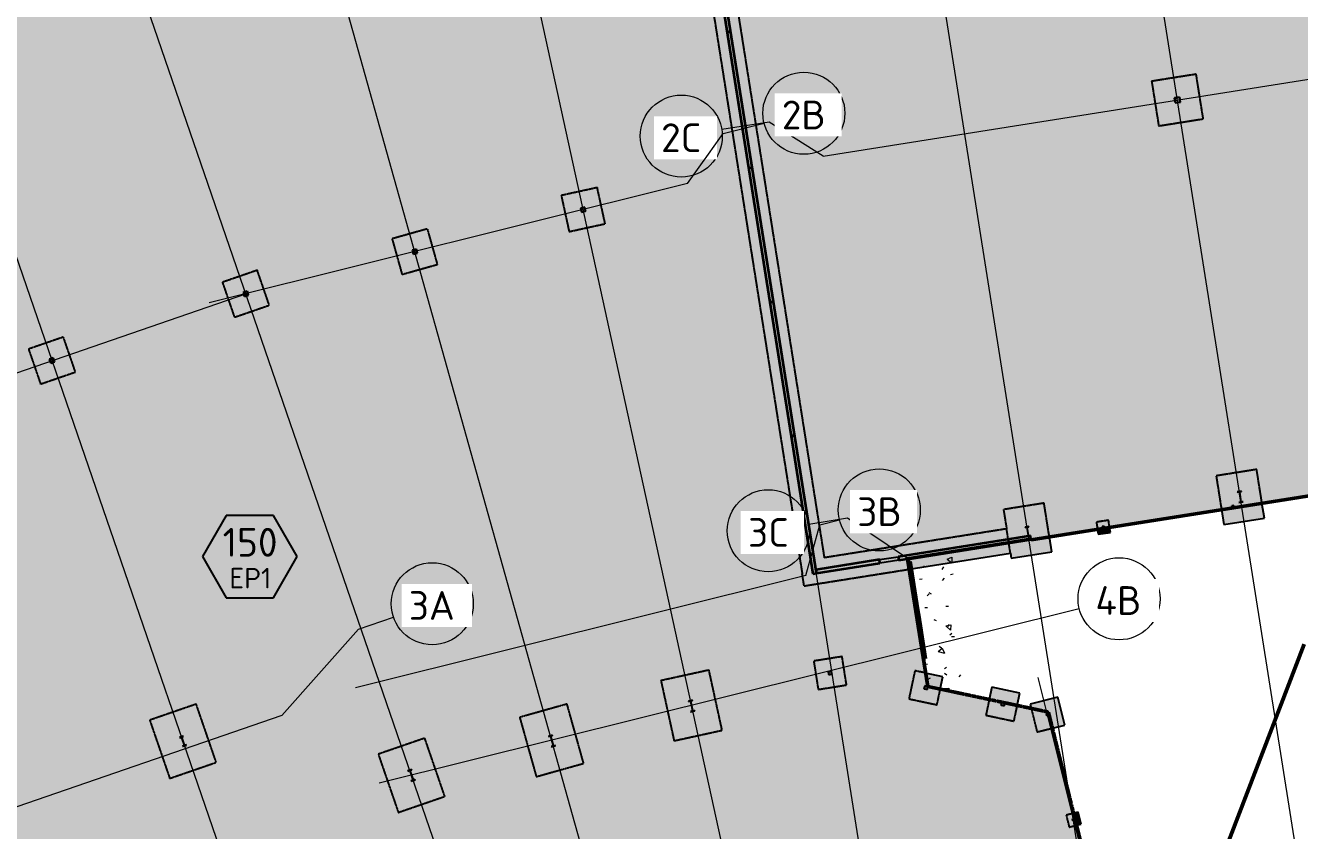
# Model space of a CAD drawing. Header units: millimetres. Extents: x 705 to 313061, y -3762 to 4071588.
# Drawn here: x 165074 to 227216, y 3986460 to 4025692 of the extents above; entities that cross this region are included whole.
import ezdxf

# ---------------------------------------------------------------- set-up
doc = ezdxf.new("R2010")
doc.units = ezdxf.units.MM
for name, pattern in [('Dash', [7, 5, -2]), ('Hidden Double', [7, 5, -2]), ('Hidden Half', [3, 2, -1])]:
    doc.linetypes.add(name, pattern=pattern)
for name, color, linetype, lineweight in [('A-200-M_WALL_EXT', 113, 'Continuous', 13), ('A-230-H-FLOOR', 190, 'Continuous', 13), ('A-230-M_FLOOR', 192, 'Continuous', 13), ('A-230-MH_FLOOR', 190, 'Hidden Double', 13), ('S-160-M_FOUND', 171, 'Continuous', 13), ('S-160-MH_FOUND', 171, 'Hidden Half', 13), ('S-230-A-FLOOR', 171, 'Continuous', 18), ('S-280-M_COLUMN', 52, 'Continuous', 13), ('S-280-MH_COLUMN', 52, 'Hidden Half', 13), ('Z-030-M_GRID', 191, 'Continuous', 13), ('Z-033_T_GRIDREF', 31, 'Continuous', 13)]:
    doc.layers.add(name, color=color, linetype=linetype, lineweight=lineweight)
doc.styles.add('ISOCPEUR_2', font='isocpeur.ttf', dxfattribs={"height": 1400})
doc.styles.add('ISOCPEUR_3', font='isocpeur.ttf', dxfattribs={"height": 1000})

# ---------------------------------------------------------------- blocks, each defined once
blk = doc.blocks.new('NRP_Column-Steel-SHS - SC444 - 200x200x6_0SHS-4110095-S1_001 - EXTERNAL PAVEMENT PLAN')
at = {"layer": 'S-280-M_COLUMN', "lineweight": 25}
for p, q in [((100, 100), (-100, 100)), ((-100, 100), (-100, -100)), ((-94, -94), (-94, 94)), ((-94, 94), (94, 94)), ((94, 94), (94, -94)), ((100, -100), (100, 100)), ((-100, -100), (100, -100)), ((94, -94), (-94, -94))]:
    blk.add_line(p, q, dxfattribs=at)
blk = doc.blocks.new('NRP_Column-Steel-SHS - SC444 - 200x200x6_0SHS-4110093-S1_001 - EXTERNAL PAVEMENT PLAN')
at = {"layer": 'S-280-M_COLUMN', "lineweight": 25}
for p, q in [((100, 100), (-100, 100)), ((-100, 100), (-100, -100)), ((-94, -94), (-94, 94)), ((-94, 94), (94, 94)), ((94, 94), (94, -94)), ((100, -100), (100, 100)), ((-100, -100), (100, -100)), ((94, -94), (-94, -94))]:
    blk.add_line(p, q, dxfattribs=at)
blk = doc.blocks.new('NRP_Column-Steel-SHS - SC444 - 200x200x6_0SHS-3921537-S1_001 - EXTERNAL PAVEMENT PLAN')
at = {"layer": 'S-280-M_COLUMN', "lineweight": 25}
for p, q in [((100, 100), (-100, 100)), ((-100, 100), (-100, -100)), ((-94, -94), (-94, 94)), ((-94, 94), (94, 94)), ((94, 94), (94, -94)), ((100, -100), (100, 100)), ((-100, -100), (100, -100)), ((94, -94), (-94, -94))]:
    blk.add_line(p, q, dxfattribs=at)
blk = doc.blocks.new('NRP_Column-Steel-SHS - SC444 - 200x200x6_0SHS-3921946-S1_001 - EXTERNAL PAVEMENT PLAN')
at = {"layer": 'S-280-M_COLUMN', "lineweight": 25}
for p, q in [((100, 100), (-100, 100)), ((-100, 100), (-100, -100)), ((-94, -94), (-94, 94)), ((-94, 94), (94, 94)), ((94, 94), (94, -94)), ((100, -100), (100, 100)), ((-100, -100), (100, -100)), ((94, -94), (-94, -94))]:
    blk.add_line(p, q, dxfattribs=at)
blk = doc.blocks.new('NRP_Column-Steel-SHS - SC446 - 250x250x6_0SHS-4252457-S1_001 - EXTERNAL PAVEMENT PLAN')
at = {"layer": 'S-280-M_COLUMN', "lineweight": 25}
for p, q in [((125, 125), (-125, 125)), ((-125, 125), (-125, -125)), ((-119, -119), (-119, 119)), ((-119, 119), (119, 119)), ((119, 119), (119, -119)), ((125, -125), (125, 125)), ((-125, -125), (125, -125)), ((119, -119), (-119, -119))]:
    blk.add_line(p, q, dxfattribs=at)
blk = doc.blocks.new('NRP_Column-Steel-SHS - SC433 - 100x100x5_0SHS-4142726-S1_001 - EXTERNAL PAVEMENT PLAN')
at = {"layer": 'S-280-M_COLUMN', "lineweight": 25}
for p, q in [((50, 50), (-50, 50)), ((-50, 50), (-50, -50)), ((-45, -45), (-45, 45)), ((-45, 45), (45, 45)), ((45, 45), (45, -45)), ((50, -50), (50, 50)), ((-50, -50), (50, -50)), ((45, -45), (-45, -45))]:
    blk.add_line(p, q, dxfattribs=at)
blk = doc.blocks.new('NRP_Column-Steel-SHS - SC440 - 150x150x5_0SHS-3900632-S1_001 - EXTERNAL PAVEMENT PLAN')
at = {"layer": 'S-280-M_COLUMN', "lineweight": 25}
for p, q in [((75, 75), (-75, 75)), ((-75, 75), (-75, -75)), ((-70, -70), (-70, 70)), ((-70, 70), (70, 70)), ((70, 70), (70, -70)), ((75, -75), (75, 75)), ((-75, -75), (75, -75)), ((70, -70), (-70, -70))]:
    blk.add_line(p, q, dxfattribs=at)
blk = doc.blocks.new('NRP_Column-Steel-SHS - SC440 - 150x150x5_0SHS-3964800-S1_001 - EXTERNAL PAVEMENT PLAN')
at = {"layer": 'S-280-M_COLUMN', "lineweight": 25}
for p, q in [((75, 75), (-75, 75)), ((-75, 75), (-75, -75)), ((-70, -70), (-70, 70)), ((-70, 70), (70, 70)), ((70, 70), (70, -70)), ((75, -75), (75, 75)), ((-75, -75), (75, -75)), ((70, -70), (-70, -70))]:
    blk.add_line(p, q, dxfattribs=at)
blk = doc.blocks.new('NRP_Column-Steel-SHS - M433 - 100x100x5_0SHS-3957470-S1_001 - EXTERNAL PAVEMENT PLAN')
at = {"layer": 'S-280-M_COLUMN', "lineweight": 25}
for p, q in [((50, 50), (-50, 50)), ((-50, 50), (-50, -50)), ((-45, -45), (-45, 45)), ((-45, 45), (45, 45)), ((45, 45), (45, -45)), ((50, -50), (50, 50)), ((-50, -50), (50, -50)), ((45, -45), (-45, -45))]:
    blk.add_line(p, q, dxfattribs=at)
blk = doc.blocks.new('NRP_Column-Steel-SHS - M433 - 100x100x5_0SHS-4234781-S1_001 - EXTERNAL PAVEMENT PLAN')
at = {"layer": 'S-280-M_COLUMN', "lineweight": 25}
for p, q in [((50, 50), (-50, 50)), ((-50, 50), (-50, -50)), ((-45, -45), (-45, 45)), ((-45, 45), (45, 45)), ((45, 45), (45, -45)), ((50, -50), (50, 50)), ((-50, -50), (50, -50)), ((45, -45), (-45, -45))]:
    blk.add_line(p, q, dxfattribs=at)
blk = doc.blocks.new('NRP_Column-Steel-SHS - M433 - 100x100x5_0SHS-4136124-S1_001 - EXTERNAL PAVEMENT PLAN')
at = {"layer": 'S-280-M_COLUMN', "lineweight": 25}
for p, q in [((50, 50), (-50, 50)), ((-50, 50), (-50, -50)), ((-45, -45), (-45, 45)), ((-45, 45), (45, 45)), ((45, 45), (45, -45)), ((50, -50), (50, 50)), ((-50, -50), (50, -50)), ((45, -45), (-45, -45))]:
    blk.add_line(p, q, dxfattribs=at)
blk = doc.blocks.new('NRP_Column-Steel-SHS - SC440 - 150x150x5_0SHS-4146255-S1_001 - EXTERNAL PAVEMENT PLAN')
at = {"layer": 'S-280-M_COLUMN', "lineweight": 25}
for p, q in [((75, 75), (-75, 75)), ((-75, 75), (-75, -75)), ((-70, -70), (-70, 70)), ((-70, 70), (70, 70)), ((70, 70), (70, -70)), ((75, -75), (75, 75)), ((-75, -75), (75, -75)), ((70, -70), (-70, -70))]:
    blk.add_line(p, q, dxfattribs=at)
blk = doc.blocks.new('FP_39-S1_001 - EXTERNAL PAVEMENT PLAN')
at = {"layer": 'A-230-M_FLOOR', "color": 55}
for p, q in [((-2313359, 3999678), (-2313131, 3999782)), ((-2313359, 3999678), (-2313134, 3999500)), ((-2313131, 3999783), (-2313134, 3999500)), ((-2314506, 3999352), (-2314392, 3999306)), ((-2313606, 3999182), (-2313525, 3999305)), ((-2313192, 3998942), (-2313061, 3998963)), ((-2314708, 3998706), (-2314577, 3998726)), ((-2313583, 3998651), (-2313486, 3998756)), ((-2315019, 3997996), (-2315018, 3997997)), ((-2315018, 3997997), (-2314987, 3997942)), ((-2314987, 3997799), (-2314964, 3997796)), ((-2314331, 3997896), (-2314231, 3997992)), ((-2314255, 3998055), (-2314139, 3998000)), ((-2314832, 3997492), (-2314813, 3997516)), ((-2314441, 3997320), (-2314308, 3997329)), ((-2313424, 3997390), (-2313291, 3997400)), ((-2314002, 3996751), (-2313885, 3996688)), ((-2313420, 3996429), (-2313184, 3996487)), ((-2313420, 3996429), (-2313190, 3996222)), ((-2313327, 3996394), (-2313244, 3996500)), ((-2313184, 3996487), (-2313190, 3996222)), ((-2313233, 3995988), (-2313133, 3996075)), ((-2313141, 3995913), (-2313006, 3995912)), ((-2313788, 3995191), (-2313606, 3995339)), ((-2313788, 3995191), (-2313486, 3995104)), ((-2313749, 3995440), (-2313630, 3995370)), ((-2313606, 3995339), (-2313486, 3995104)), ((-2314451, 3994579), (-2314314, 3994565)), ((-2314278, 3993828), (-2314173, 3993893)), ((-2313494, 3994123), (-2313374, 3994044)), ((-2313489, 3994349), (-2313386, 3994423)), ((-2312776, 3993957), (-2312690, 3994051)), ((-2313518, 3993385), (-2313273, 3993398)), ((-2313518, 3993385), (-2313429, 3993297)), ((-2313273, 3993398), (-2313278, 3993265))]:
    blk.add_line(p, q, dxfattribs=at)
blk = doc.blocks.new('NRP_Column-Steel-UB - SC121 - 460UB67_1-V48-S1_001 - EXTERNAL PAVEMENT PLAN')
at = {"layer": 'S-280-M_COLUMN', "lineweight": 25}
for p, q in [((95, 453.8), (-95, 453.8)), ((-95, 453.8), (-95, 441.1)), ((-95, 441.1), (-15.65, 441.1)), ((-15.65, 12.7), (-95, 12.7)), ((-95, 12.7), (-95, 0)), ((-95, 0), (95, 0)), ((-4.25, 429.7), (-4.25, 24.1)), ((4.25, 24.1), (4.25, 429.7)), ((15.65, 441.1), (95, 441.1)), ((95, 12.7), (15.65, 12.7)), ((95, 441.1), (95, 453.8)), ((95, 0), (95, 12.7))]:
    blk.add_line(p, q, dxfattribs=at)
for centre, start, end in [((-15.65, 429.7), 0, 90), ((-15.65, 24.1), 270, 0), ((15.65, 429.7), 90, 180), ((15.65, 24.1), 180, 270)]:
    blk.add_arc(centre, 11.4, start, end, dxfattribs=at)
at = {"layer": 'S-280-MH_COLUMN', "lineweight": 25}
for centre, start, end in [((-15.65, 429.7), 0, 90), ((-15.65, 24.1), 270, 0), ((15.65, 429.7), 90, 180), ((15.65, 24.1), 180, 270)]:
    blk.add_arc(centre, 11.4, start, end, dxfattribs=at)
blk = doc.blocks.new('NRP_Column-Steel-UB - SC124 - 530UB82_0-4039992-S1_001 - EXTERNAL PAVEMENT PLAN')
at = {"layer": 'S-280-M_COLUMN', "lineweight": 25}
for p, q in [((104.5, 528.2), (-104.5, 528.2)), ((-104.5, 528.2), (-104.5, 515)), ((-104.5, 515), (-18.8, 515)), ((-18.8, 13.2), (-104.5, 13.2)), ((-104.5, 13.2), (-104.5, 0)), ((-104.5, 0), (104.5, 0)), ((-4.8, 501), (-4.8, 27.2)), ((4.8, 27.2), (4.8, 501)), ((18.8, 515), (104.5, 515)), ((104.5, 13.2), (18.8, 13.2)), ((104.5, 515), (104.5, 528.2)), ((104.5, 0), (104.5, 13.2))]:
    blk.add_line(p, q, dxfattribs=at)
for centre, start, end in [((-18.8, 501), 0, 90), ((-18.8, 27.2), 270, 0), ((18.8, 501), 90, 180), ((18.8, 27.2), 180, 270)]:
    blk.add_arc(centre, 14, start, end, dxfattribs=at)
at = {"layer": 'S-280-MH_COLUMN', "lineweight": 25}
for centre, start, end in [((-18.8, 501), 0, 90), ((-18.8, 27.2), 270, 0), ((18.8, 501), 90, 180), ((18.8, 27.2), 180, 270)]:
    blk.add_arc(centre, 14, start, end, dxfattribs=at)
blk = doc.blocks.new('NRP_Column-Steel-UB - SC124 - 530UB82_0-4065242-S1_001 - EXTERNAL PAVEMENT PLAN')
at = {"layer": 'S-280-M_COLUMN', "lineweight": 25}
for p, q in [((104.5, 264.1), (-104.5, 264.1)), ((-104.5, 264.1), (-104.5, 250.9)), ((-104.5, 250.9), (-18.8, 250.9)), ((-4.8, 236.9), (-4.8, -236.9)), ((4.8, -236.9), (4.8, 236.9)), ((18.8, 250.9), (104.5, 250.9)), ((104.5, 250.9), (104.5, 264.1)), ((-18.8, -250.9), (-104.5, -250.9)), ((-104.5, -250.9), (-104.5, -264.1)), ((-104.5, -264.1), (104.5, -264.1)), ((104.5, -250.9), (18.8, -250.9)), ((104.5, -264.1), (104.5, -250.9))]:
    blk.add_line(p, q, dxfattribs=at)
for centre, start, end in [((-18.8, 236.9), 0, 90), ((18.8, 236.9), 90, 180), ((-18.8, -236.9), 270, 0), ((18.8, -236.9), 180, 270)]:
    blk.add_arc(centre, 14, start, end, dxfattribs=at)
at = {"layer": 'S-280-MH_COLUMN', "lineweight": 25}
for centre, start, end in [((-18.8, 236.9), 0, 90), ((18.8, 236.9), 90, 180), ((-18.8, -236.9), 270, 0), ((18.8, -236.9), 180, 270)]:
    blk.add_arc(centre, 14, start, end, dxfattribs=at)
blk = doc.blocks.new('NRP_Column-Steel-UB - SC124 - 530UB82_0-4039852-S1_001 - EXTERNAL PAVEMENT PLAN')
at = {"layer": 'S-280-M_COLUMN', "lineweight": 25}
for p, q in [((104.5, 264.1), (-104.5, 264.1)), ((-104.5, 264.1), (-104.5, 250.9)), ((-104.5, 250.9), (-18.8, 250.9)), ((-4.8, 236.9), (-4.8, -236.9)), ((4.8, -236.9), (4.8, 236.9)), ((18.8, 250.9), (104.5, 250.9)), ((104.5, 250.9), (104.5, 264.1)), ((-18.8, -250.9), (-104.5, -250.9)), ((-104.5, -250.9), (-104.5, -264.1)), ((-104.5, -264.1), (104.5, -264.1)), ((104.5, -250.9), (18.8, -250.9)), ((104.5, -264.1), (104.5, -250.9))]:
    blk.add_line(p, q, dxfattribs=at)
for centre, start, end in [((-18.8, 236.9), 0, 90), ((18.8, 236.9), 90, 180), ((-18.8, -236.9), 270, 0), ((18.8, -236.9), 180, 270)]:
    blk.add_arc(centre, 14, start, end, dxfattribs=at)
at = {"layer": 'S-280-MH_COLUMN', "lineweight": 25}
for centre, start, end in [((-18.8, 236.9), 0, 90), ((18.8, 236.9), 90, 180), ((-18.8, -236.9), 270, 0), ((18.8, -236.9), 180, 270)]:
    blk.add_arc(centre, 14, start, end, dxfattribs=at)
blk = doc.blocks.new('NRP_Column-Steel-UB - SC122 - 460UB74_6-V51-S1_001 - EXTERNAL PAVEMENT PLAN')
at = {"layer": 'S-280-M_COLUMN', "lineweight": 25}
for p, q in [((95, 457.4), (-95, 457.4)), ((-95, 457.4), (-95, 442.9)), ((-95, 442.9), (-15.95, 442.9)), ((-15.95, 14.5), (-95, 14.5)), ((-95, 14.5), (-95, 0)), ((-95, 0), (95, 0)), ((-4.55, 431.5), (-4.55, 25.9)), ((4.55, 25.9), (4.55, 431.5)), ((15.95, 442.9), (95, 442.9)), ((95, 14.5), (15.95, 14.5)), ((95, 442.9), (95, 457.4)), ((95, 0), (95, 14.5))]:
    blk.add_line(p, q, dxfattribs=at)
for centre, start, end in [((-15.95, 431.5), 0, 90), ((-15.95, 25.9), 270, 0), ((15.95, 431.5), 90, 180), ((15.95, 25.9), 180, 270)]:
    blk.add_arc(centre, 11.4, start, end, dxfattribs=at)
at = {"layer": 'S-280-MH_COLUMN', "lineweight": 25}
for centre, start, end in [((-15.95, 431.5), 0, 90), ((-15.95, 25.9), 270, 0), ((15.95, 431.5), 90, 180), ((15.95, 25.9), 180, 270)]:
    blk.add_arc(centre, 11.4, start, end, dxfattribs=at)
blk = doc.blocks.new('NRP_Column-Steel-UB - SC124 - 530UB82_0-V47-S1_001 - EXTERNAL PAVEMENT PLAN')
at = {"layer": 'S-280-M_COLUMN', "lineweight": 25}
for p, q in [((104.5, 528.2), (-104.5, 528.2)), ((-104.5, 528.2), (-104.5, 515)), ((-104.5, 515), (-18.8, 515)), ((-18.8, 13.2), (-104.5, 13.2)), ((-104.5, 13.2), (-104.5, 0)), ((-104.5, 0), (104.5, 0)), ((-4.8, 501), (-4.8, 27.2)), ((4.8, 27.2), (4.8, 501)), ((18.8, 515), (104.5, 515)), ((104.5, 13.2), (18.8, 13.2)), ((104.5, 515), (104.5, 528.2)), ((104.5, 0), (104.5, 13.2))]:
    blk.add_line(p, q, dxfattribs=at)
for centre, start, end in [((-18.8, 501), 0, 90), ((-18.8, 27.2), 270, 0), ((18.8, 501), 90, 180), ((18.8, 27.2), 180, 270)]:
    blk.add_arc(centre, 14, start, end, dxfattribs=at)
at = {"layer": 'S-280-MH_COLUMN', "lineweight": 25}
for centre, start, end in [((-18.8, 501), 0, 90), ((-18.8, 27.2), 270, 0), ((18.8, 501), 90, 180), ((18.8, 27.2), 180, 270)]:
    blk.add_arc(centre, 14, start, end, dxfattribs=at)
blk = doc.blocks.new('NRP_Foundation-Pad Footing Fibre _v2_ - PF4 -1800 x 1800 x 400d-3893011-S1_001 - EXTERNAL PAVEMENT PLAN')
at = {"layer": 'S-160-MH_FOUND', "color": 9, "linetype": 'Dash', "lineweight": 25}
for p, q in [((950, 550), (-850, 550)), ((-850, 550), (-850, -1250)), ((950, -1250), (950, 550)), ((-850, -1250), (950, -1250))]:
    blk.add_line(p, q, dxfattribs=at)
blk = doc.blocks.new('NRP_Foundation-Pad Footing Fibre _v2_ - PF3 - 2200 x 2200 x 800d-3893009-S1_001 - EXTERNAL PAVEMENT PLAN')
at = {"layer": 'S-160-MH_FOUND', "color": 9, "linetype": 'Dash', "lineweight": 25}
for p, q in [((1150, 750), (-1050, 750)), ((-1050, 750), (-1050, -1450)), ((1150, -1450), (1150, 750)), ((-1050, -1450), (1150, -1450))]:
    blk.add_line(p, q, dxfattribs=at)
blk = doc.blocks.new('NRP_Foundation-Pad Footing Fibre _v2_ - PF5 -1400 x 1400 x 400d-V4-S1_001 - EXTERNAL PAVEMENT PLAN')
at = {"layer": 'S-160-M_FOUND', "linetype": 'Dash', "lineweight": 25}
blk.add_hatch(color=10, dxfattribs=at).paths.add_polyline_path([(-650, -424), (-650, -1050), (750, -1050), (750, 350), (533, 350), (156, -424)])
at = {"layer": 'S-160-M_FOUND', "color": 9, "lineweight": 25}
for p, q in [((750, 350), (533, 350)), ((750, -1050), (750, 350)), ((-650, -424), (-650, -1050)), ((-650, -1050), (750, -1050))]:
    blk.add_line(p, q, dxfattribs=at)
at = {"layer": 'S-160-MH_FOUND', "color": 9, "linetype": 'Dash', "lineweight": 25}
for p, q in [((533, 350), (-650, 350)), ((-650, 350), (-650, -424))]:
    blk.add_line(p, q, dxfattribs=at)
blk = doc.blocks.new('NRP_Foundation-Pad Footing Fibre _v2_ - PF5 -1400 x 1400 x 400d-V5-S1_001 - EXTERNAL PAVEMENT PLAN')
at = {"layer": 'S-160-M_FOUND', "linetype": 'Dash', "lineweight": 25}
blk.add_hatch(color=10, dxfattribs=at).paths.add_polyline_path([(133, -1050), (750, -1050), (750, -184), (133, -421)])
at = {"layer": 'S-160-M_FOUND', "color": 9, "lineweight": 25}
for p, q in [((750, -1050), (750, -184)), ((133, -1050), (750, -1050))]:
    blk.add_line(p, q, dxfattribs=at)
at = {"layer": 'S-160-MH_FOUND', "color": 9, "linetype": 'Dash', "lineweight": 25}
for p, q in [((750, 350), (-650, 350)), ((-650, 350), (-650, -1050)), ((750, -184), (750, 350)), ((-650, -1050), (133, -1050))]:
    blk.add_line(p, q, dxfattribs=at)
blk = doc.blocks.new('NRP_Foundation-Pad Footing Fibre _v2_ - PF5 -1400 x 1400 x 400d-V56-S1_001 - EXTERNAL PAVEMENT PLAN')
at = {"layer": 'S-160-MH_FOUND', "color": 9, "linetype": 'Dash', "lineweight": 25}
for p, q in [((750, 350), (-650, 350)), ((-650, 350), (-650, -1050)), ((750, -1050), (750, 350)), ((-650, -1050), (750, -1050))]:
    blk.add_line(p, q, dxfattribs=at)
blk = doc.blocks.new('NRP_Foundation-Pad Footing Fibre _v2_ - PF1 - 3000 x 2400 x 600d-V60-S1_001 - EXTERNAL PAVEMENT PLAN')
at = {"layer": 'S-160-MH_FOUND', "color": 9, "linetype": 'Dash', "lineweight": 25}
for p, q in [((1550, 850), (-1450, 850)), ((-1450, 850), (-1450, -1550)), ((1550, -1550), (1550, 850)), ((-1450, -1550), (1550, -1550))]:
    blk.add_line(p, q, dxfattribs=at)
blk = doc.blocks.new('NRP_Foundation-Pad Footing Fibre _v2_ - PF6 -600 x 600 x 400d-V29-S1_001 - EXTERNAL PAVEMENT PLAN')
at = {"layer": 'S-160-M_FOUND', "linetype": 'Dash', "lineweight": 25}
blk.add_hatch(color=10, dxfattribs=at).paths.add_polyline_path([(-250, -425), (-250, -650), (350, -650), (350, -425)])
at = {"layer": 'S-160-M_FOUND', "color": 9, "lineweight": 25}
for p, q in [((-250, -425), (-250, -650)), ((350, -650), (350, -425)), ((-250, -650), (350, -650))]:
    blk.add_line(p, q, dxfattribs=at)
at = {"layer": 'S-160-MH_FOUND', "color": 9, "linetype": 'Dash', "lineweight": 25}
for p, q in [((350, -50), (-250, -50)), ((-250, -50), (-250, -425)), ((350, -424), (350, -50))]:
    blk.add_line(p, q, dxfattribs=at)
blk = doc.blocks.new('NRP_Foundation-Pad Footing Fibre _v2_ - PF6 -600 x 600 x 400d-V30-S1_001 - EXTERNAL PAVEMENT PLAN')
at = {"layer": 'S-160-M_FOUND', "linetype": 'Dash', "lineweight": 25}
blk.add_hatch(color=10, dxfattribs=at).paths.add_polyline_path([(0, -50), (-250, -50), (-250, -650), (0, -650)])
at = {"layer": 'S-160-M_FOUND', "color": 9, "lineweight": 25}
for p, q in [((0, -50), (-250, -50)), ((-250, -50), (-250, -650)), ((-250, -650), (0, -650))]:
    blk.add_line(p, q, dxfattribs=at)
at = {"layer": 'S-160-MH_FOUND', "color": 9, "linetype": 'Dash', "lineweight": 25}
for p, q in [((350, -50), (0, -50)), ((350, -650), (350, -50)), ((0, -650), (350, -650))]:
    blk.add_line(p, q, dxfattribs=at)
blk = doc.blocks.new('NRP_Foundation-Pad Footing Fibre _v2_ - PF5 -1400 x 1400 x 400d-V33-S1_001 - EXTERNAL PAVEMENT PLAN')
at = {"layer": 'S-160-M_FOUND', "linetype": 'Dash', "lineweight": 25}
blk.add_hatch(color=10, dxfattribs=at).paths.add_polyline_path([(750, 350), (133, 350), (133, -1050), (750, -1050)])
at = {"layer": 'S-160-M_FOUND', "color": 9, "lineweight": 25}
for p, q in [((750, 350), (133, 350)), ((750, -1050), (750, 350)), ((133, -1050), (750, -1050))]:
    blk.add_line(p, q, dxfattribs=at)
at = {"layer": 'S-160-MH_FOUND', "color": 9, "linetype": 'Dash', "lineweight": 25}
for p, q in [((133, 350), (-650, 350)), ((-650, 350), (-650, -1050)), ((-650, -1050), (133, -1050))]:
    blk.add_line(p, q, dxfattribs=at)
blk = doc.blocks.new('Grid - NRP_Grid-Head-320187-S1_001 - EXTERNAL PAVEMENT PLAN')
at = {"layer": 'Z-033_T_GRIDREF'}
blk.add_circle((0, 0), 5, dxfattribs=at)
blk = doc.blocks.new('NRP_Slab Tag _v2_ - Thickness with Description-1497716-S1_001 - EXTERNAL PAVEMENT PLAN')
at = {"layer": 'S-230-A-FLOOR', "lineweight": 25}
for p, q in [((-2.88, 4.99), (-5.76, -0.01)), ((2.9, 4.99), (-2.88, 4.99)), ((5.78, -0.01), (2.9, 4.99)), ((-5.76, -0.01), (-2.88, -5.01)), ((2.9, -5.01), (5.78, -0.01)), ((-2.88, -5.01), (2.9, -5.01))]:
    blk.add_line(p, q, dxfattribs=at)

msp = doc.modelspace()

# ---------------------------------------------------------------- hatches: boundary and pattern name
at = {"layer": 'A-230-H-FLOOR'}
h = msp.add_hatch(color=10, dxfattribs=at)
h.paths.add_polyline_path([(203625, 3999169), (214090, 4000826), (214121, 4000629), (286622, 4012112), (286591, 4012310), (292369, 4013225), (286158, 4052436), (245818, 4046046), (245795, 4046195), (240856, 4045412), (240880, 4045264), (213771, 4040970), (213747, 4041119), (208809, 4040336), (208832, 4040188), (208580, 4040148), (209370, 4035160), (201452, 4033906), (201753, 4032010), (198505, 4031496), (203363, 4000826)])
h.paths.add_polyline_path([(240880, 4022936), (231932, 4022936), (231932, 4028436), (261232, 4028436), (261232, 4022936), (245818, 4022936)])
h = msp.add_hatch(color=10, dxfattribs=at)
h.paths.add_polyline_path([(78184, 3958005), (101217, 3965936), (101266, 3965794), (103030, 3966402), (102981, 3966544), (116884, 3971331), (116933, 3971189), (125467, 3974128), (127055, 3969518), (220629, 3969518), (214971, 3992231), (209082, 3993483), (208097, 3999700), (203480, 3998968), (197520, 4036600), (192308, 4035296), (192266, 4035466), (189356, 4034738), (189398, 4034568), (187362, 4034059), (187326, 4034204), (185516, 4033751), (185552, 4033606), (170028, 4029722), (169445, 4031417), (168395, 4031056), (168346, 4031197), (166582, 4030590), (166631, 4030448), (153281, 4025851), (153232, 4025993), (151468, 4025386), (151517, 4025244), (111573, 4011490), (111524, 4011632), (109760, 4011024), (109809, 4010882), (90495, 4004232), (90446, 4004374), (88682, 4003766), (88731, 4003624), (65259, 3995542), (77678, 3959477)])
h.paths.add_polyline_path([(130349, 3969704), (130349, 3975808), (142762, 3980083), (146335, 3969704), (134676, 3969704)])
h.paths.add_polyline_path([(177237, 3978645), (177237, 3984145), (206537, 3984145), (206537, 3978645), (199818, 3978645)])
h.paths.add_polyline_path([(114111, 3986833), (95794, 3986833), (95794, 3992333), (125094, 3992333), (125094, 3986833), (116884, 3986833)])
at = {"layer": 'S-160-M_FOUND'}
for points in [[(203466, 3999055), (204145, 3999162), (204132, 3999249), (203625, 3999169), (197415, 4038380), (197921, 4038460), (197866, 4038806), (196681, 4038618), (196912, 4037157), (197445, 4037290), (197737, 4036126), (197600, 4036092), (203448, 3999169)], [(223526, 4001373), (225501, 4001686), (225386, 4002413), (223410, 4002100), (223488, 4001611)], [(213155, 3999730), (215130, 4000043), (215015, 4000770), (214121, 4000629), (214090, 4000826), (213008, 4000655), (213116, 3999976)], [(203480, 3998968), (208097, 3999700), (208178, 3999194), (213116, 3999976), (213008, 4000655), (204132, 3999249), (204145, 3999162), (203466, 3999055)]]:
    msp.add_hatch(color=10, dxfattribs=at).paths.add_polyline_path(points)

# ---------------------------------------------------------------- linework, layer by layer
at = {"layer": 'A-200-M_WALL_EXT', "lineweight": 35}
for p, q in [((197218, 4038501), (201384, 4012203)), ((201557, 4012231), (197391, 4038528)), ((199472, 4025392), (199299, 4025364)), ((200347, 4018747), (200520, 4018774)), ((201557, 4012231), (201384, 4012203)), ((201384, 4012203), (201557, 4012231)), ((201384, 4012203), (202416, 4005685)), ((203653, 3998996), (201557, 4012231)), ((202589, 4005712), (202416, 4005685)), ((202416, 4005685), (202589, 4005712)), ((202416, 4005685), (203480, 3998968)), ((214090, 4000826), (207644, 3999805)), ((214117, 4000653), (214090, 4000826)), ((207672, 3999632), (214117, 4000653)), ((206726, 3999660), (203625, 3999169)), ((203653, 3998996), (206753, 3999487)), ((206753, 3999487), (206726, 3999660)), ((207644, 3999805), (207672, 3999632)), ((203480, 3998968), (203653, 3998996)), ((203625, 3999169), (203653, 3998996))]:
    msp.add_line(p, q, dxfattribs=at)
at = {"layer": 'A-230-M_FLOOR', "lineweight": 50}
for p, q in [((286622, 4012112), (214121, 4000629)), ((208097, 3999700), (214117, 4000653)), ((214117, 4000653), (214121, 4000629)), ((209082, 3993483), (208097, 3999700)), ((208145, 3999557), (208895, 3994818)), ((208184, 3999563), (208934, 3994825)), ((208973, 3994831), (208222, 3999570)), ((227441, 3995540), (223455, 3985157)), ((210320, 3993220), (209082, 3993483))]:
    msp.add_line(p, q, dxfattribs=at)
at = {"layer": 'A-230-M_FLOOR', "color": 9, "lineweight": 25}
for p, q in [((206726, 3999660), (207644, 3999805)), ((207672, 3999632), (206753, 3999487)), ((214971, 3992231), (210320, 3993220)), ((220629, 3969518), (214971, 3992231))]:
    msp.add_line(p, q, dxfattribs=at)
at = {"layer": 'A-230-M_FLOOR', "lineweight": 50, "flags": 128}
for points in [[(208224, 3999570), (208184, 3999563), (208143, 3999557)], [(208143, 3999557), (208226, 3999030), (208309, 3998504), (208393, 3997977), (208476, 3997451), (208560, 3996924), (208643, 3996398), (208726, 3995871), (208810, 3995345), (208893, 3994818)], [(208975, 3994831), (208892, 3995358), (208808, 3995884), (208725, 3996411), (208641, 3996937), (208558, 3997464), (208475, 3997990), (208391, 3998517), (208308, 3999043), (208224, 3999570)], [(208893, 3994818), (208934, 3994825), (208975, 3994831)]]:
    msp.add_lwpolyline(points, dxfattribs=at)
at = {"layer": 'A-230-MH_FLOOR', "lineweight": 50}
for p, q in [((214971, 3992231), (210320, 3993220)), ((220629, 3969518), (214971, 3992231))]:
    msp.add_line(p, q, dxfattribs=at)
at = {"layer": 'S-160-M_FOUND', "color": 9, "lineweight": 25}
for p, q in [((223410, 4002100), (223526, 4001373)), ((225501, 4001686), (225386, 4002413)), ((223526, 4001373), (225501, 4001686)), ((215130, 4000043), (215015, 4000770)), ((208178, 3999194), (213116, 3999976)), ((213116, 3999976), (213155, 3999730)), ((213155, 3999730), (215130, 4000043))]:
    msp.add_line(p, q, dxfattribs=at)
at = {"layer": 'S-160-MH_FOUND', "color": 9, "linetype": 'Dash', "lineweight": 25}
for p, q in [((204051, 3999755), (197921, 4038460)), ((197101, 4035967), (202960, 3998975)), ((225126, 4004056), (223150, 4003743)), ((225386, 4002413), (225126, 4004056)), ((223150, 4003743), (223410, 4002100)), ((214755, 4002414), (212779, 4002101)), ((212779, 4002101), (212928, 4001161)), ((215015, 4000770), (214755, 4002414)), ((212928, 4001161), (204051, 3999755)), ((213116, 3999976), (212928, 4001161)), ((203054, 3998382), (202960, 3998975)), ((203054, 3998382), (208178, 3999194))]:
    msp.add_line(p, q, dxfattribs=at)
at = {"layer": 'Z-030-M_GRID'}
for p, q in [((212715, 3941779), (192235, 4071081)), ((227496, 3982695), (213959, 4068167)), ((203990, 4019324), (299875, 4034511)), ((203990, 4019324), (201349, 4020982)), ((197368, 4017989), (174038, 4012175)), ((208089, 3999724), (303004, 4014757)), ((49690, 3969187), (175823, 4012620)), ((203824, 4001361), (204778, 4001598)), ((208089, 3999724), (205175, 4001680)), ((181318, 3996272), (183022, 3996859)), ((177577, 3992071), (181318, 3996272)), ((226872, 3944122), (214474, 3993921)), ((177577, 3992071), (56202, 3950277))]:
    msp.add_line(p, q, dxfattribs=at)

# ---------------------------------------------------------------- block references
at = {"layer": 'A-230-M_FLOOR', "lineweight": 50}
msp.add_blockref('FP_39-S1_001 - EXTERNAL PAVEMENT PLAN', (2523386, 0), dxfattribs=at)
at = {"layer": 'S-160-MH_FOUND', "color": 9, "linetype": 'Dash', "lineweight": 25}
for name, p, rotation in [('NRP_Foundation-Pad Footing Fibre _v2_ - PF3 - 2200 x 2200 x 800d-3893009-S1_001 - EXTERNAL PAVEMENT PLAN', (220924, 4021955), 99.0003283881442), ('NRP_Foundation-Pad Footing Fibre _v2_ - PF4 -1800 x 1800 x 400d-3893011-S1_001 - EXTERNAL PAVEMENT PLAN', (191946, 4016596), 102.3344071202934), ('NRP_Foundation-Pad Footing Fibre _v2_ - PF4 -1800 x 1800 x 400d-3893011-S1_001 - EXTERNAL PAVEMENT PLAN', (183740, 4014531), 105.667407120215), ('NRP_Foundation-Pad Footing Fibre _v2_ - PF4 -1800 x 1800 x 400d-3893011-S1_001 - EXTERNAL PAVEMENT PLAN', (175508, 4012458), 109.0004071201904), ('NRP_Foundation-Pad Footing Fibre _v2_ - PF4 -1800 x 1800 x 400d-3893011-S1_001 - EXTERNAL PAVEMENT PLAN', (166053, 4009203), 109.0004071202151), ('NRP_Foundation-Pad Footing Fibre _v2_ - PF6 -600 x 600 x 400d-V30-S1_001 - EXTERNAL PAVEMENT PLAN', (217313, 4001134), 99.00032838814522), ('NRP_Foundation-Pad Footing Fibre _v2_ - PF5 -1400 x 1400 x 400d-V56-S1_001 - EXTERNAL PAVEMENT PLAN', (203984, 3994031), 99.00032838808393), ('NRP_Foundation-Pad Footing Fibre _v2_ - PF1 - 3000 x 2400 x 600d-V60-S1_001 - EXTERNAL PAVEMENT PLAN', (197230, 3992431), 102.3344071202231), ('NRP_Foundation-Pad Footing Fibre _v2_ - PF5 -1400 x 1400 x 400d-V5-S1_001 - EXTERNAL PAVEMENT PLAN', (208642, 3993440), 78.000000000025), ('NRP_Foundation-Pad Footing Fibre _v2_ - PF5 -1400 x 1400 x 400d-V33-S1_001 - EXTERNAL PAVEMENT PLAN', (212397, 3992642), 78.000000000025), ('NRP_Foundation-Pad Footing Fibre _v2_ - PF5 -1400 x 1400 x 400d-V4-S1_001 - EXTERNAL PAVEMENT PLAN', (214597, 3991978), 103.9804034904678), ('NRP_Foundation-Pad Footing Fibre _v2_ - PF1 - 3000 x 2400 x 600d-V60-S1_001 - EXTERNAL PAVEMENT PLAN', (173071, 3990971), 289.0004071201359), ('NRP_Foundation-Pad Footing Fibre _v2_ - PF1 - 3000 x 2400 x 600d-V60-S1_001 - EXTERNAL PAVEMENT PLAN', (190416, 3990711), 105.667407120215), ('NRP_Foundation-Pad Footing Fibre _v2_ - PF1 - 3000 x 2400 x 600d-V60-S1_001 - EXTERNAL PAVEMENT PLAN', (183590, 3988990), 109.0004071202155), ('NRP_Foundation-Pad Footing Fibre _v2_ - PF6 -600 x 600 x 400d-V29-S1_001 - EXTERNAL PAVEMENT PLAN', (215872, 3986857), 103.9804034905034)]:
    msp.add_blockref(name, p, dxfattribs=dict(at, rotation=rotation))
at = {"layer": 'S-230-A-FLOOR', "lineweight": 25, "xscale": 399.9999999999997, "yscale": 399.9999999999997, "zscale": 399.9999999999997}
msp.add_blockref('NRP_Slab Tag _v2_ - Thickness with Description-1497716-S1_001 - EXTERNAL PAVEMENT PLAN', (176018, 3999810), dxfattribs=at)
msp.add_blockref('NRP_Slab Tag _v2_ - Thickness with Description-1497716-S1_001 - EXTERNAL PAVEMENT PLAN', (176018, 3999810), dxfattribs=at)
at = {"layer": 'S-280-M_COLUMN', "lineweight": 25}
for name, p, rotation in [('NRP_Column-Steel-SHS - SC446 - 250x250x6_0SHS-4252457-S1_001 - EXTERNAL PAVEMENT PLAN', (221262, 4022059), 9.000328388097001), ('NRP_Column-Steel-SHS - SC444 - 200x200x6_0SHS-3921946-S1_001 - EXTERNAL PAVEMENT PLAN', (192277, 4016720), 12.33440712025645), ('NRP_Column-Steel-SHS - SC444 - 200x200x6_0SHS-3921537-S1_001 - EXTERNAL PAVEMENT PLAN', (184064, 4014673), 15.66740712018762), ('NRP_Column-Steel-SHS - SC444 - 200x200x6_0SHS-4110093-S1_001 - EXTERNAL PAVEMENT PLAN', (175823, 4012620), 19.00040712021459), ('NRP_Column-Steel-SHS - SC444 - 200x200x6_0SHS-4110095-S1_001 - EXTERNAL PAVEMENT PLAN', (166368, 4009364), 19.00040712021459), ('NRP_Column-Steel-SHS - M433 - 100x100x5_0SHS-4234781-S1_001 - EXTERNAL PAVEMENT PLAN', (223971, 4002239), 9.000328388147217), ('NRP_Column-Steel-SHS - M433 - 100x100x5_0SHS-4136124-S1_001 - EXTERNAL PAVEMENT PLAN', (217653, 4001239), 9.000328388147217), ('NRP_Column-Steel-SHS - SC440 - 150x150x5_0SHS-3964800-S1_001 - EXTERNAL PAVEMENT PLAN', (204321, 3994135), 9.000328388111722), ('NRP_Column-Steel-SHS - SC440 - 150x150x5_0SHS-3900632-S1_001 - EXTERNAL PAVEMENT PLAN', (208995, 3993417), 348.0000000000321), ('NRP_Column-Steel-SHS - SC440 - 150x150x5_0SHS-4146255-S1_001 - EXTERNAL PAVEMENT PLAN', (212750, 3992618), 348.0000000000057), ('NRP_Column-Steel-SHS - SC433 - 100x100x5_0SHS-4142726-S1_001 - EXTERNAL PAVEMENT PLAN', (214925, 3992111), 13.98040349050562), ('NRP_Column-Steel-SHS - M433 - 100x100x5_0SHS-3957470-S1_001 - EXTERNAL PAVEMENT PLAN', (216200, 3986990), 13.98040349051934)]:
    msp.add_blockref(name, p, dxfattribs=dict(at, rotation=rotation))
at = {"layer": 'S-280-MH_COLUMN', "lineweight": 25}
for name, p, rotation in [('NRP_Column-Steel-UB - SC124 - 530UB82_0-V47-S1_001 - EXTERNAL PAVEMENT PLAN', (224367, 4002454), 9.000328388147217), ('NRP_Column-Steel-UB - SC122 - 460UB74_6-V51-S1_001 - EXTERNAL PAVEMENT PLAN', (213996, 4000811), 9.000328388147217), ('NRP_Column-Steel-UB - SC124 - 530UB82_0-4039852-S1_001 - EXTERNAL PAVEMENT PLAN', (197567, 3992525), 12.33440712063964), ('NRP_Column-Steel-UB - SC121 - 460UB67_1-V48-S1_001 - EXTERNAL PAVEMENT PLAN', (172831, 3990595), 19.00040712021459), ('NRP_Column-Steel-UB - SC124 - 530UB82_0-4065242-S1_001 - EXTERNAL PAVEMENT PLAN', (190753, 3990823), 15.66740712021306), ('NRP_Column-Steel-UB - SC124 - 530UB82_0-4039992-S1_001 - EXTERNAL PAVEMENT PLAN', (183990, 3988901), 19.00040712021459)]:
    msp.add_blockref(name, p, dxfattribs=dict(at, rotation=rotation))
at = {"layer": 'Z-033_T_GRIDREF'}
for p, xscale, yscale, zscale, rotation in [((203039, 4021416), 399.9999999999998, 399.9999999999998, 399.9999999999998, 103.9934690902123), ((197063, 4020303), 399.9999999999997, 399.9999999999997, 399.9999999999997, 279.0003283881441), ((206718, 4002082), 399.9999999999998, 399.9999999999998, 399.9999999999998, 103.9934690902113), ((201303, 4001067), 399.9999999999997, 399.9999999999997, 399.9999999999997, 279.0003283881446), ((218416, 3997751), 399.9999999999998, 399.9999999999998, 399.9999999999998, 103.9934690902133), ((184913, 3997510), 399.9999999999997, 399.9999999999997, 399.9999999999997, 109.0004071202155)]:
    msp.add_blockref('Grid - NRP_Grid-Head-320187-S1_001 - EXTERNAL PAVEMENT PLAN', p, dxfattribs=dict(at, xscale=xscale, yscale=yscale, zscale=zscale, rotation=rotation))

# ---------------------------------------------------------------- texts
at = {"layer": 'S-230-A-FLOOR', "lineweight": 13, "attachment_point": 1}
for s, insert, char_height, width, style in [('150', (174691, 4001206), 1400, 3238.82, 'ISOCPEUR_2'), ('150', (174691, 4001206), 1400, 3238.82, 'ISOCPEUR_2'), ('EP1', (175023, 3999259), 1000, 2437.13, 'ISOCPEUR_3'), ('EP1', (175023, 3999259), 1000, 2437.13, 'ISOCPEUR_3')]:
    msp.add_mtext(s, dxfattribs=dict(at, insert=insert, char_height=char_height, width=width, style=style))

# ---------------------------------------------------------------- next in the draw order: texts
at = {"layer": 'Z-033_T_GRIDREF', "char_height": 1400, "attachment_point": 1, "style": 'ISOCPEUR_2', "bg_fill": 3, "box_fill_scale": 1.25, "bg_fill_color": 256, "bg_fill_true_color": 13158600, "bg_fill_transparency": 0}
for s, insert, width in [('2C', (196076, 4020923), 2372.99), ('3C', (200316, 4001687), 2372.99), ('3A', (183770, 3998127), 2725.74), ('4B', (217261, 3998368), 2757.8)]:
    msp.add_mtext(s, dxfattribs=dict(at, insert=insert, width=width))

# ---------------------------------------------------------------- next in the draw order: linework, layer by layer
at = {"layer": 'Z-030-M_GRID'}
for p, q in [((199579, 3943629), (155518, 4071588)), ((189035, 3943536), (145263, 4070654)), ((201349, 4020982), (199038, 4020616)), ((199102, 4020435), (201098, 4020932)), ((197368, 4017989), (199102, 4020435)), ((203139, 3998894), (203824, 4001361)), ((205175, 4001680), (203279, 4001380)), ((203139, 3998894), (181172, 3993419)), ((216475, 3997268), (182333, 3988759))]:
    msp.add_line(p, q, dxfattribs=at)

# ---------------------------------------------------------------- next in the draw order: texts
at = {"layer": 'Z-033_T_GRIDREF', "char_height": 1400, "width": 2565.4, "attachment_point": 1, "style": 'ISOCPEUR_2', "bg_fill": 3, "box_fill_scale": 1.25, "bg_fill_color": 256, "bg_fill_true_color": 13158600, "bg_fill_transparency": 0}
for s, insert in [('2B', (201962, 4022033)), ('3B', (205641, 4002699))]:
    msp.add_mtext(s, dxfattribs=dict(at, insert=insert))

# ---------------------------------------------------------------- next in the draw order: linework, layer by layer
at = {"layer": 'Z-030-M_GRID'}
for p, q in [((208323, 3943339), (180787, 4069267)), ((203926, 3943857), (169264, 4067442)), ((223086, 3943422), (203588, 4066524))]:
    msp.add_line(p, q, dxfattribs=at)

doc.saveas('drawing.dxf')
